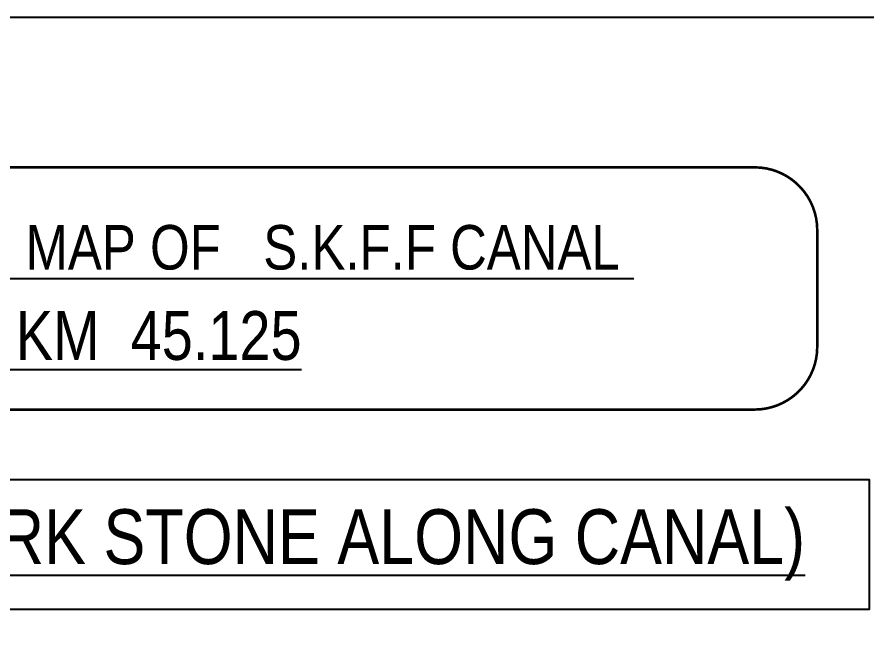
# Model space of a CAD drawing. Header units: inches. Extents: x 304037 to 460575, y 1453943 to 1639883.
# Drawn here: x 316614 to 321800, y 1606135 to 1609948 of the extents above; entities that cross this region are included whole.
import ezdxf

# ---------------------------------------------------------------- set-up
doc = ezdxf.new("R2010")
doc.units = ezdxf.units.IN
doc.header["$MEASUREMENT"] = 0
doc.layers.add('TITLEBLOCK', color=7, linetype='Continuous')
doc.layers.add('WATER_BODY', color=4, linetype='Continuous')
doc.styles.add('ARIALN', font='ARIALN.TTF')

msp = doc.modelspace()

# ---------------------------------------------------------------- linework, layer by layer
at = {"color": 0}
msp.add_lwpolyline([(310653.5, 1581572.4), (310653.5, 1609947.6), (351372, 1609947.6), (351372, 1581572.4)], close=True, dxfattribs=at)
at = {"color": 0, "const_width": 15.9}
msp.add_lwpolyline([(311577.4, 1609030.5), (321114.4, 1609030.5, -0.414214), (321496.1, 1608648.8), (321496.1, 1607934.7, -0.414214), (321114.4, 1607553), (311577.4, 1607553, -0.414214), (311195.7, 1607934.7), (311195.7, 1608648.8, -0.414214)], format="xyb", close=True, dxfattribs=at)
at = {"layer": 'WATER_BODY', "color": 0}
msp.add_lwpolyline([(311984.8, 1607125.4), (321813.8, 1607125.4), (321813.8, 1606333.2), (311984.8, 1606333.2)], close=True, dxfattribs=at)

# ---------------------------------------------------------------- texts
at = {"layer": 'TITLEBLOCK', "color": 1, "extrusion": (0.000201441, 0.004807, 0.999988), "style": 'ARIALN'}
msp.add_text('%%UPREPERATION OF BASE CUM SITE MAP OF   S.K.F.F CANAL ', height=271.264, rotation=359.9999, dxfattribs=at).set_placement((311348.6, 1608388.3, 7794.1))
at = {"layer": 'TITLEBLOCK', "color": 5, "extrusion": (0.000201441, 0.004807, 0.999988), "style": 'ARIALN'}
msp.add_text('%%UFROM KM 0.000 TO KM  45.125', height=297.642, rotation=359.9999, dxfattribs=at).set_placement((313385.4, 1607837, 7791.8))
at = {"layer": 'TITLEBLOCK', "color": 3, "style": 'ARIALN'}
msp.add_text('%%U(SHOWING BENCH MARK STONE ALONG CANAL)', height=334.608, rotation=359.9999, dxfattribs=at).set_placement((312372.5, 1606610.2))

doc.saveas('drawing.dxf')
